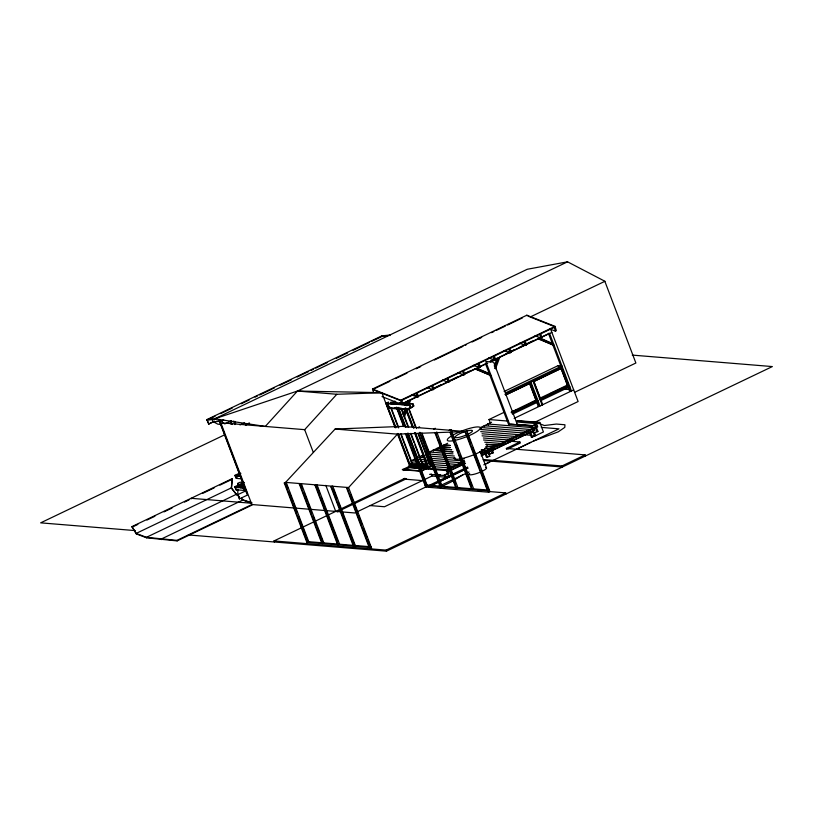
<?xml version="1.0" encoding="UTF-8"?>
<svg xmlns="http://www.w3.org/2000/svg" width="813" height="813" viewBox="0 0 813 813"><rect width="100%" height="100%" fill="white"/><g stroke="black" fill="none" stroke-linecap="round" stroke-linejoin="round"><path stroke-width="1.22" d="M223.727 419.823L219.581 421.673L247.345 495.107L239.388 498.918L237.782 494.68L237.853 489.619M237.904 485.828L237.935 483.298L240.191 482.221L243.971 482.536M239.388 498.918L239.429 496.387M397.029 407.892L396.937 408.909L388.685 408.238L387.791 407.14L390.098 407.323M405.829 408.614L405.748 409.63L399.071 409.081L398.177 407.984M406.927 405.738L407.008 404.722M232.274 478.603L231.309 487.891L236.644 494.792L231.309 487.891L136.147 533.419L131.95 526.6L232.274 478.603L231.502 488.42M403.024 414.396L404.742 409.762M406.886 403.959L408.177 400.484L409.325 400.575L408.035 404.061M403.746 415.656L405.89 409.854M404.315 417.15L406.866 410.26M409.417 403.37L410.687 399.925M494.243 365.992L497.251 357.872M494.528 368.401L498.399 357.964M495.513 368.797L499.761 357.314M530.645 316.775L604.933 281.288L567.555 261.827L297.446 391.043L265.292 426.439L214.713 418.797L206.807 419.62L208.646 424.02L214.581 421.266M131.95 526.6L136.35 533.948L146.655 537.84L177.143 540.899L252.06 505.056L220.821 422.801L304.672 429.66L336.826 394.275L381.846 392.74L395.108 427.658M405.321 433.492L425.666 487.058L488.664 492.211L489.954 491.601L466.906 430.931L465.615 431.54L397.445 434.152L348.574 487.546L346.633 488.105L369.143 547.362M488.664 492.211L465.615 431.54L402.618 426.388L335.108 429.04L285.576 482.383L284.286 482.993L307.334 543.663M444.477 475.554L448.309 472.597L444.477 475.554L429.559 474.335M410.098 405.209L387.801 403.736L389.275 407.618L408.309 409.183L410.911 407.323L410.098 405.209L388.441 403.431M408.309 409.183L410.911 407.323M413.797 405.941L411.205 407.791L413.797 405.941L412.994 403.817L402.171 402.933M462.851 474.843L451.042 482.007L440.88 486.936L420.169 432.414M516.631 449.213L530.767 442.353M206.807 419.62L381.886 335.85L389.803 335.037L390.027 335.566M215.039 416.307L207.02 420.148L214.937 419.325L217.223 418.228M220.719 413.593L232.203 408.096M241.258 403.766L249.245 399.945M255.089 397.151L257.375 396.053M259.662 394.955L271.156 389.549M272.07 389.021L274.357 387.933M280.058 385.199L291.471 379.742M297.182 377.008L308.594 371.551M311.166 370.322L313.452 369.224M315.739 368.137L327.182 362.659M336.338 358.279L344.346 354.448M345.342 354.062L347.618 352.964M353.096 350.261L369.519 342.405M371.815 341.308L382.11 336.379L381.886 335.85M214.937 419.325L214.713 418.797L527.271 269.266L567.555 261.827M208.646 424.02L214.347 421.297M224.693 423.949L231.593 420.646M234.672 423.756L235.638 423.299L234.896 421.358M240.018 424.955L244.449 422.841M224.998 434.65L40.65 522.85L135.314 530.604M245.607 424.793L249.042 423.146M246.248 424.752L249.561 423.167M245.384 425.311L248.717 423.715M373.523 392.405L372.506 389.041L526.854 315.2L555.045 326.379L556.346 330.698L555.381 331.165L549.507 328.828M373.807 389.01L389.813 381.348M395.535 378.614L406.967 373.147M416.114 368.777L420.687 366.582M434.406 360.017L449.264 352.913M449.833 352.639L450.798 352.171M451.55 351.816L462.983 346.348M465.27 345.251L466.235 344.793M472.129 341.968L480.137 338.137M480.707 337.862L481.672 337.405M491.57 332.669L493.857 331.582M496.143 330.485L505.29 326.104M507.576 325.017L522.434 317.903M241.481 478.806L236.065 478.359L234.927 475.361L239.439 473.207M386.317 403.258L388.563 402.181L385.819 403.218L395.585 427.658M236.583 475.473L235.618 475.93L236.553 478.4L237.518 477.942M388.97 403.238L386.714 404.315L396.063 427.668M391.429 404.295L390.697 402.354L394.945 402.344M240.384 474.548L238.036 475.615L238.239 476.144M132.153 527.129L137.844 524.405M146.94 520.056L154.907 516.245M164.013 511.885L171.97 508.074M184.49 502.088L189.043 499.914M202.752 493.349L214.185 487.881M219.896 485.148L231.329 479.68M372.506 389.041L400.697 400.23L555.045 326.379M555.198 326.897L400.85 400.748L372.669 389.559M389.275 407.618L389.925 407.313M434.091 388.086L440.951 384.803M450.097 380.433L458.095 376.602M464.955 373.319L469.528 371.135M490.107 361.287L493.542 359.641M506.113 353.625L508.399 352.537M510.686 351.44L514.121 349.803M519.832 347.07L524.405 344.875M526.692 343.787L532.413 341.043M404.854 402.354L475.9 368.452M478.186 367.354L485.046 364.072M490.605 361.328L494.192 359.702M499.751 356.948L538.785 338.371M541.072 337.273L549.07 333.442M403.218 403.502L487.83 363.025M490.117 361.927L551.854 332.395M382.029 396.622L401.998 404.539L402.963 404.081L401.815 400.281M411.561 394.823L417.435 397.161L418.4 396.693L417.252 392.903M426.998 387.445L432.872 389.773L433.837 389.315L432.689 385.514M442.435 380.057L448.298 382.384L449.264 381.927L448.126 378.126M457.861 372.679L463.735 375.006L464.701 374.539L463.552 370.748M473.298 365.291L479.172 367.618L480.137 367.161L478.989 363.36M488.735 357.903L494.609 360.24L495.574 359.773L494.426 355.972M504.172 350.525L510.046 352.852L511.001 352.395L509.863 348.594M519.598 343.137L525.472 345.464L526.438 345.007L525.3 341.206M535.035 335.749L540.909 338.086L541.875 337.619L540.726 333.828M404.356 404.732L406.612 403.655M404.854 404.772L407.1 403.695M246.248 490.595L235.912 489.741L234.774 486.743L243.92 482.373M239.54 485.087L242.975 483.44M243.433 483.613L235.465 487.312L236.4 489.782L237.366 489.324M399.071 409.081L403.37 408.898M243.514 483.613L236.654 486.896L236.857 487.424M244.256 484.314L238.463 487.048L238.748 487.587M399.122 403.045L412.994 403.817M243.859 485.564L240.343 487.2L240.628 487.739M244.601 486.265L242.233 487.353L242.518 487.891M237.782 494.68L245.739 490.879M246.512 492.576L247.243 492.363M402.618 426.388L404.559 425.819L403.278 426.439M284.946 483.054L286.227 482.434L308.737 541.692L307.456 542.312L284.946 483.054L284.286 482.993M136.35 533.948L136.147 533.419L146.462 537.312L176.939 540.371L251.867 504.527L354.753 512.962L431.927 476.032L446.246 477.211M323.178 542.881L321.887 543.49L299.377 484.233L300.668 483.623M417.709 427.618L419.65 427.059L418.37 427.679M300.038 484.284L301.318 483.674L323.828 542.932L322.548 543.551L300.038 484.284L299.377 484.233M504.131 391.46L558.155 365.606L561.925 365.921L505.656 392.842M504.934 394.437L562.332 366.978M337.639 544.781L315.129 485.524L316.42 484.904L319.57 493.206M433.461 428.908L435.402 428.349L434.122 428.969M520.401 387.232L523.765 385.616M539.486 378.096L543.978 375.952M558.561 368.97L561.956 367.994L533.897 381.409M315.79 485.574L317.07 484.965L339.58 544.222L338.299 544.832L315.79 485.574L315.129 485.524M505.838 394.844L530.523 383.025L529.375 382.933M505.777 394.966L529.761 383.492L536.062 400.067L511.255 412.028M350.627 534.791L354.671 545.462L353.391 546.072L330.881 486.814L332.161 486.194M449.213 430.199L451.154 429.64L473.664 488.898L472.373 489.517L450.768 432.628M331.531 486.865L332.822 486.255L355.332 545.513L354.041 546.123L331.531 486.865L330.881 486.814M449.863 430.26L451.154 429.64M490.219 422.699L489.009 419.528L503.897 412.404M346.633 488.105L347.913 487.485M512.17 411.876L515.554 410.25M531.356 402.699L535.869 400.535L536.265 401.592M550.371 393.594L554.883 391.439M511.275 412.658L537.088 400.311L535.94 400.22M411.215 460.697L414.752 459.01L415.087 459.894M419.417 456.774L422.069 455.514L424.549 455.717M425.849 453.705L440.361 446.764L450.27 447.567L441.723 446.804M442.252 445.859L447.678 443.258M491.57 422.262L480.717 427.455L481.052 428.339M531.722 403.075L536.204 400.921L529.548 383.401M512.048 413.126L538.003 400.707M540.086 399.711L569.435 385.667M439.813 448.065L437.16 449.335L436.825 448.451L451.682 449.67M512.444 414.183L538.399 401.764M540.493 400.768L569.832 386.734M402.933 469.426L409.356 466.347L417.933 467.048M403.35 470.524L409.782 467.445L423.258 468.552M536.61 401.978L538.216 406.215L538.867 405.911M569.649 391.175L570.797 391.266L569.191 387.039L568.043 386.947L569.649 391.175L571.437 390.962L549.598 333.472L548.45 333.371L560.929 366.226M514.141 418.38L573.693 389.884M574.598 392.333L635.878 363.015L604.831 281.278M274.377 541.997L273.981 540.94L404.945 478.278M421.307 470.93L427.74 467.851L428.156 468.959M430.463 466.459L428.217 467.526L414.955 432.628M337.222 511.844L406.459 478.725M534.598 422.343L578.114 401.531L550.35 328.442M533.216 435.453L535.716 435.656L543.43 431.967L539.812 422.435L532.098 426.134L509.619 424.295M408.919 466.662L446.073 469.701L460.575 462.76L460.91 463.644M480.757 453.105L537.393 426.012L537.728 426.896L481.093 453.989M449.061 469.314L446.398 470.585L408.014 467.445M450.056 468.837L464.569 461.896L464.233 461.012L427.079 457.973M457.323 466.56L461.784 464.426M499.619 446.327L504.09 444.183M519.731 436.703L523.084 435.097M450.504 470.27L465.026 463.319M481.784 455.3L490.097 451.601L489.162 449.132M492.8 450.036L534.629 430.301L533.694 427.831M447.638 471.916L465.514 463.359M481.154 455.88L490.097 451.601M492.18 450.605L534.629 430.301M528.572 432.536L534.507 432.475L535.716 435.656M493.379 452.699L489.009 454.243L493.379 452.699L491.906 448.817M536.438 427.516L537.911 431.388L536.946 431.855L535.472 427.973M308.086 541.641L306.796 542.261L369.793 547.413L371.084 546.803L308.086 541.641L306.735 538.084M426.947 486.438L384.508 506.743L370.179 505.574M428.055 485.91L467.536 467.028M485.076 453.817L486.418 457.343L489.812 456.367L488.024 451.662M506.773 449.498L506.377 448.441L519.883 441.977L520.279 443.034L507.901 448.959M529.588 432.465L531.356 437.099L534.751 436.114L532.556 430.321M430.707 485.808L467.841 468.044M430.727 485.879L467.932 468.085M531.356 437.099L534.751 436.114M438.522 486.489L468.989 471.987M483.786 464.833L558.998 428.847L541.295 427.394M273.981 540.94L386.084 550.116L505.696 492.891L506.103 493.948M483.623 460.575L483.227 459.518L561.976 465.971L585.126 454.894L585.523 455.951M188.321 534.944L386.48 551.173L772.35 366.572L632.25 355.098M484.578 464.508L488.776 462.536M533.358 441.113L558.206 431.855L564.801 427.374L564.933 424.762L556.326 424.051L544.405 425.524L539.923 423.837M214.713 418.797L297.446 391.043L380.636 392.649M533.552 432.943L537.911 431.388M383.543 336.226L387.76 335.799M216.543 421.215L220.079 420.849M220.303 421.195L213.209 421.927L212 419.01M235.912 489.741L238.422 489.497M552.444 343.869L553.592 343.96L540.035 338.045M486.581 363.624L485.432 363.523L508.877 425.25M489.416 374.021L490.564 374.112L477.007 368.198M567.372 385.179L568.521 385.271L540.462 398.695L539.314 398.604M562.779 388.99L570.055 389.59M541.59 404.6L542.738 404.691L541.133 400.463M538.216 406.215L539.365 406.307L537.759 402.079M297.446 391.043L336.826 394.275M390.697 402.354L395.514 402.75M394.681 407.699L401.459 408.258M405.382 408.583L408.949 408.868M517.342 420.595L539.812 422.435M489.009 419.528L508.42 421.114M538.054 423.725L517.444 422.038L517.027 420.931L538.846 422.719L532.413 425.799L516.651 424.508M516.336 424.295L537.393 426.012M510.594 424.01L514.233 424.305M484.253 425.758L530.198 429.457L530.411 430.392M479.538 429.406L522.881 432.953L523.216 433.837M524.476 434.731L530.726 435.25M480.707 431.622L519.222 434.711L519.558 435.585L515.838 435.28M466.906 430.931L464.965 431.49L487.475 490.747M482.007 433.776L515.564 436.459L515.899 437.333M482.068 435.829L511.905 438.207L512.241 439.091M483.359 437.983L508.247 439.955L508.46 440.9M509.934 441.164L519.883 441.977M483.542 439.985L504.588 441.703L504.802 442.648M335.108 429.04L397.445 434.152M221.827 420.595L223.179 423.522M484.711 442.191L500.93 443.451L501.265 444.335M486.133 444.294L497.271 445.209L497.607 446.083L495.137 445.88M214.083 422.171L217.864 424.183L221.573 424.488M486.011 444.355L497.16 445.26L497.495 446.144L495.015 445.941M486.184 446.347L493.623 446.957L493.948 447.841M486.062 446.408L493.501 447.018L493.837 447.892M506.377 448.441L585.126 454.894M444.142 444.955L450.331 445.463M485.005 448.298L489.965 448.705L490.3 449.589M450.209 445.514L444.02 445.006L444.355 445.89M484.883 448.359L489.843 448.766L490.178 449.65M481.347 450.046L486.306 450.453L486.641 451.337M481.225 450.107L486.184 450.514L486.52 451.398M480.168 451.998L482.648 452.201L482.861 453.146M451.561 449.731L436.703 448.512L437.038 449.396M480.046 452.058L482.526 452.262M452.983 451.825L433.166 450.199L433.38 451.144M433.044 450.26L452.861 451.886M488.664 456.266L489.812 456.367M429.386 452.008L453.034 453.878M425.727 453.756L454.335 456.032M425.91 455.758L428.38 455.961M430.738 456.215L455.626 458.186M461.703 458.756L464.294 458.898M483.603 460.504L562.372 467.028L561.976 465.971M418.532 457.201L424.732 457.709M419.711 459.416L426.022 459.863M428.38 460.128L460.697 462.709L461.032 463.583M411.104 460.758L416.175 461.103M421.002 461.571L426.083 461.916M428.441 462.18L431.032 462.323M433.39 462.587L457.038 464.457L457.252 465.392M411.276 462.76L418.004 463.38M421.063 463.623L426.774 464.101M429.731 464.335L453.38 466.205L453.593 467.14M421.032 464.172L427.008 464.66M421.205 464.365L426.774 464.823M416.927 464.558L409.854 463.979L398.289 433.522M410.921 433.299L422.496 463.745L420.24 464.823L420.148 465.849L427.811 466.469L426.916 465.371L420.24 464.823L408.228 433.207M429.792 466.388L448.491 467.851M417.852 465.656L409.762 464.995L409.854 463.979L412.11 462.902L400.982 433.614M408.726 465.93L428.705 467.566L415.656 433.207M420.382 467.251L427.74 467.851M421.063 467.973L423.563 468.176M402.598 469.396L420.077 470.829M402.262 469.731L420.992 471.266L430.961 466.489L418.36 433.319M437.983 474.487L440.463 474.69M403.38 479.05L423.36 480.686M426.419 485.026L488.156 490.087M425.128 485.646L488.125 490.808L489.416 490.188L488.755 490.137L485.605 481.835M428.197 486.54L430.727 486.753M438.197 487.363L440.809 487.576M478.196 490.635L480.696 490.839M488.196 491.459L505.696 492.891M234.927 475.361L240.13 476.306M235.13 475.89L240.536 476.337M234.774 486.743L244.408 488.044M234.967 487.272L245.302 488.125M243.514 489.822L245.983 490.026M251.695 503.257L191.116 498.298L191.319 498.826M251.928 502.739L243.189 499.853L241.258 498.257M244.479 500.747L251.034 502.901M528.186 316.186L554.029 326.44M524.09 344.072L526.438 345.007M508.653 351.46L511.001 352.395M493.227 358.838L495.574 359.773M477.79 366.226L480.137 367.161M414.874 395.301L418.4 396.693M399.437 402.679L402.963 404.081M541.143 338.94L551.316 343.381M478.115 369.092L488.288 373.533M238.372 495.859L236.441 494.263L146.462 537.312L146.655 537.84M241.461 498.786L243.392 500.381L243.189 499.853L161.187 539.08L161.391 539.619M207.254 420.118L208.87 424M561.692 367.283L568.785 385.982M560.98 368.36L567.637 385.89M558.155 365.606L558.561 366.663M533.633 380.708L540.736 399.407M532.993 381.012L542.098 404.996M530.899 382.019L540.015 406.002M530.259 382.323L537.352 401.012M534.07 428.644L533.856 427.709L487.912 424.01L488.247 424.894M530.3 431.398L532.505 437.191M526.875 432.089L526.539 431.205L480.595 427.506L480.93 428.39M526.418 431.266L526.753 432.15M522.759 433.014L523.094 433.898M517.495 424.935L493.643 362.141L485.768 361.49L509.741 424.61M519.101 434.762L519.436 435.646M515.442 436.51L515.777 437.394M511.784 438.268L512.119 439.142M500.808 443.512L501.143 444.396M488.034 423.949L488.369 424.833M484.375 425.707L484.589 426.642M490.94 449.284L492.414 453.156M488.979 449.914L489.599 451.561M485.778 452.739L487.566 457.445M480.28 451.53L486.56 468.085M468.501 436.805L470.747 442.729M472.546 447.465L475.696 455.768M476.601 458.136L479.751 466.428M481.55 471.174L484.7 479.467M464.355 460.951L464.69 461.835M450.493 429.589L454.548 440.25M456.347 444.996L458.603 450.92M460.402 455.656L462.648 461.591M464.457 466.327L467.607 474.619M468.501 476.997L471.662 485.29M450.107 432.577L471.723 489.456M436.754 431.906L457.912 487.607L456.632 488.227L435.463 432.516M439.254 440.148L441.5 446.073M443.298 450.819L446.449 459.111M447.353 461.479L450.504 469.782M451.408 472.15L455.453 482.81M434.813 432.465L455.971 488.166M447.363 470.127L448.837 474.009M446.073 469.701L448.491 476.133M445.351 474.863L446.642 478.268M444.203 474.762L445.097 477.119M412.354 404.132L413.156 406.246M429.508 451.957L429.843 452.831M421.906 432.983L442.16 486.316M422.15 435.301L425.301 443.603M426.205 445.971L429.355 454.264M431.154 459.01L434.305 467.302M435.209 469.67L438.359 477.973M439.254 480.341L441.51 486.265M409.457 405.514L410.26 407.628M419.508 432.364L440.219 486.885M408.898 408.441L416.551 428.583M408.339 408.217L415.616 427.353M418.095 433.888L430.067 465.392M427.831 460.788L429.173 464.294M406.205 408.329L413.858 428.471M431.114 473.918L431.927 476.032M405.646 408.126L412.913 427.242M405.118 407.984L412.232 426.723M414.457 432.577L426.916 465.371M422.069 455.514L422.404 456.388M401.581 408.705L408.695 427.445M401.094 408.675L408.217 427.425M410.88 434.427L414 442.658M414.864 444.935L422.008 463.745M398.441 407.435L406.002 427.343M396.754 404.254L395.138 401.256L396.266 404.213M397.953 407.404L405.524 427.333M407.74 433.177L420.656 467.17M407.709 434.122L427.069 485.087L425.788 485.696L405.972 433.553M396.104 404.203L394.478 401.205L395.606 404.163M396.805 407.313L403.929 426.073M407.506 435.25L410.606 443.634M412.455 448.288L414.711 454.213M416.51 458.959L418.766 464.884M420.565 469.619L423.715 477.922M424.61 480.29L425.961 483.847M422.191 474.436L424.203 479.731M396.307 407.262L403.421 426.002M391.195 407.852L398.756 427.76M390.738 407.902L398.279 427.74M401.165 435.351L411.571 462.749M397.801 433.492L410.169 466.052M397.323 433.502L409.782 466.286M386.084 550.116L386.48 551.173M350.616 494.599L352.862 500.523M354.671 505.269L357.822 513.562M358.716 515.93L361.866 524.233M363.675 528.968L366.826 537.271M367.72 539.639L369.976 545.564M347.283 488.156L370.332 548.826L371.612 548.216L348.574 487.546L285.576 482.383L287.822 488.308M333.513 489.751L336.663 498.054M338.472 502.79L340.718 508.714M342.517 513.46L345.667 521.753M346.572 524.121L349.722 532.424M304.672 429.66L313.218 452.17M325.82 485.341L335.718 511.397M321.369 497.942L324.519 506.245M325.424 508.613L328.574 516.905M329.468 519.283L332.619 527.576M333.523 529.944L337.578 540.615M301.115 484.802L302.466 488.359M304.265 493.105L307.416 501.397M308.32 503.765L311.47 512.068M313.269 516.804L316.42 525.096M317.324 527.474L320.474 535.767M321.379 538.135L322.72 541.692M289.621 493.054L292.771 501.347M293.676 503.714L296.826 512.007M298.625 516.753L301.775 525.046M302.68 527.424L305.83 535.716M233.646 421.053L234.987 424.579M230.943 420.961L232.284 424.488M229.988 421.419L231.085 424.325M219.571 419.518L220.313 421.459L219.083 419.478M219.825 421.693L246.756 492.597M238.128 475.625L238.321 476.154M237.935 483.298L238.748 485.422M236.573 486.896L236.776 487.424M176.939 540.371L177.143 540.899M554.232 327.365L555.381 331.165M539.761 334.285L540.909 338.086M526.854 315.2L527.007 315.718M524.334 341.673L525.472 345.464M508.897 349.051L510.046 352.852M493.461 356.44L494.609 360.24M478.024 363.818L479.172 367.618M462.587 371.206L463.735 375.006M447.16 378.594L448.298 382.384M431.723 385.972L432.872 389.773M416.286 393.36L417.435 397.161M400.697 400.23L401.998 404.539M485.625 467.424A9.238 1.839 -20.8 0 1 481.845 471.438M479.721 472.383A9.238 1.839 -20.8 0 1 469.67 473.501M487.089 445.727A17.642 3.516 -20.8 0 1 479.629 452.13A17.642 3.516 -20.8 0 1 461.703 458.613M460.819 458.796A17.642 3.516 -20.8 0 1 454.304 457.709M453.898 440.585A17.642 3.516 -20.8 0 1 456.967 433.055A17.642 3.516 -20.8 0 1 480.3 428.288A17.642 3.516 -20.8 0 1 454.782 440.412M466.479 431.154A9.238 1.839 -20.8 0 1 472.444 430.707A9.238 1.839 -20.8 0 1 467.749 434.315M465.615 435.26A9.238 1.839 -20.8 0 1 455.168 437.282A9.238 1.839 -20.8 0 1 464.253 431.866M240.668 473.308L236.156 475.463L236.359 475.991L240.75 473.308M561.194 368.452L533.785 381.561L540.076 398.146L567.494 385.027L561.194 368.452M538.673 338.696L537.525 338.604L554.161 345.464L538.673 338.696M475.646 368.848L474.497 368.756L491.133 375.616L475.646 368.848"/></g></svg>
